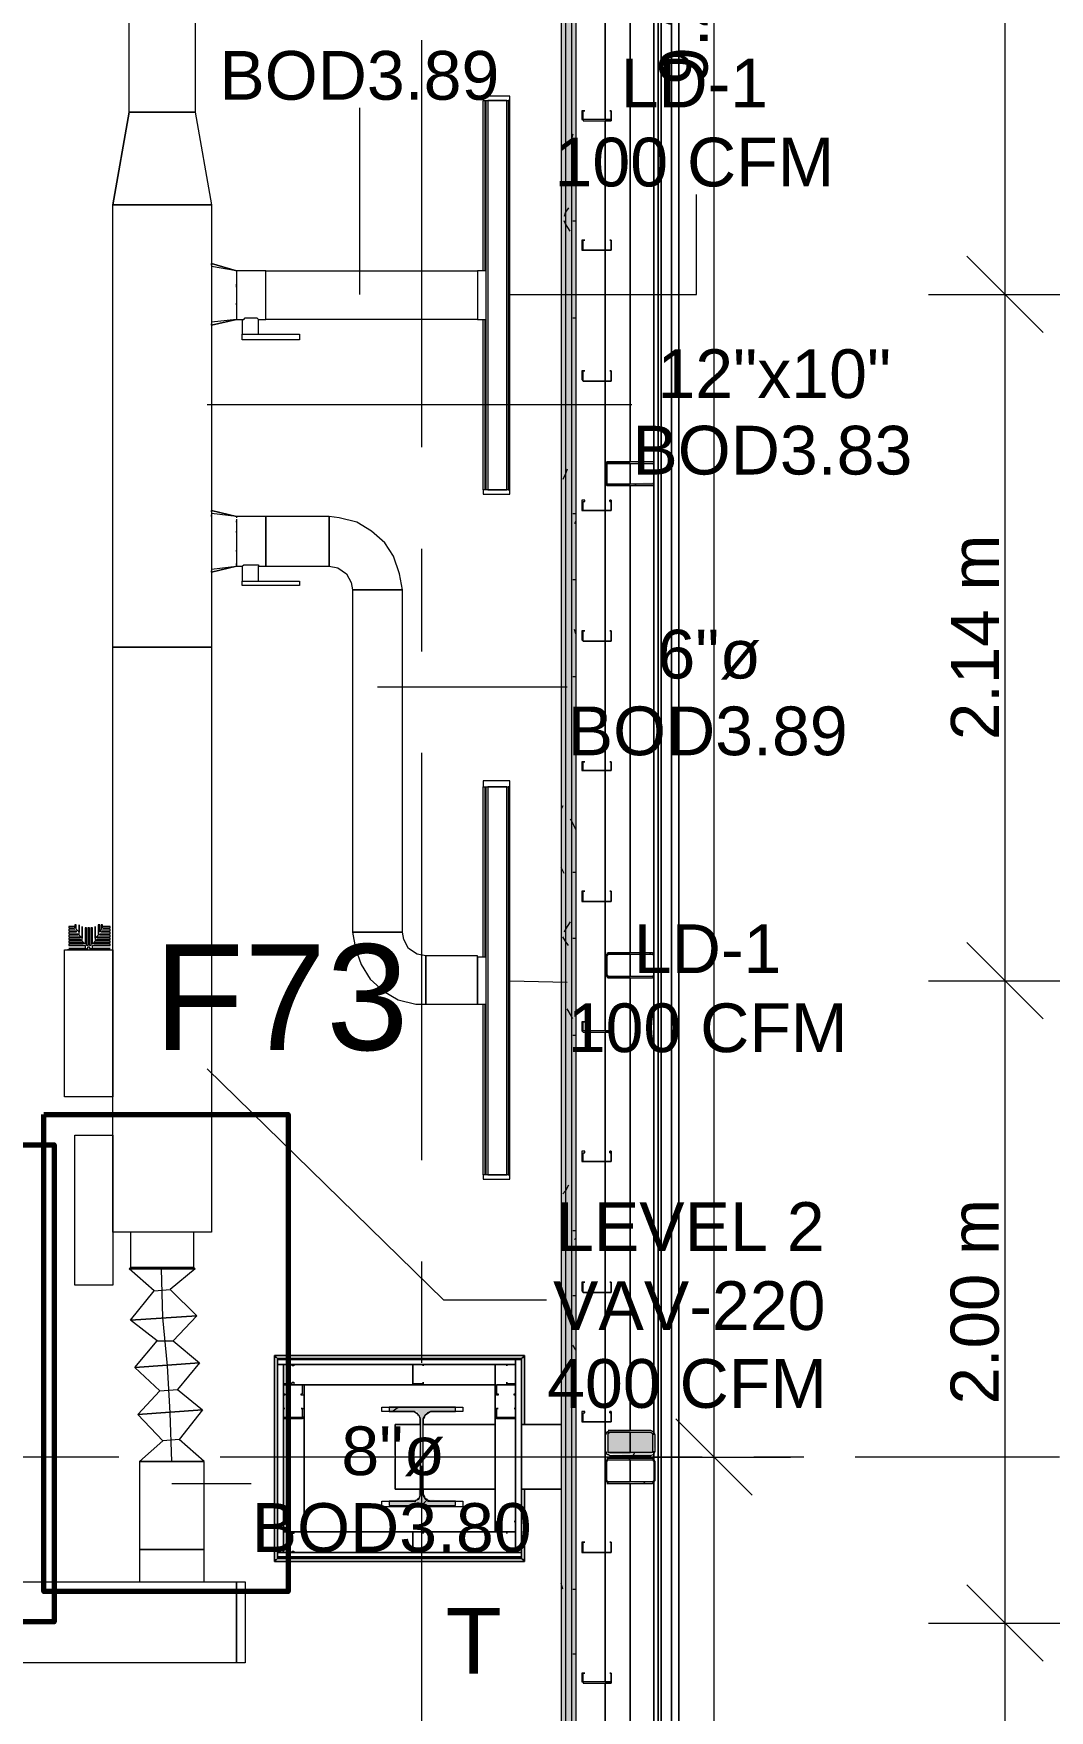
# Model space of a CAD drawing. Header units: metres. Extents: x -2 to 237, y -8 to 52.
# Drawn here: x 54.76 to 57.93, y 13.82 to 19.06 of the extents above; entities that cross this region are included whole.
import ezdxf

# ---------------------------------------------------------------- set-up
doc = ezdxf.new("R2010")
doc.units = ezdxf.units.M
doc.layers.add('HVAC - Ductos', color=5, linetype='Continuous', lineweight=0)
doc.layers.add('PDF2_Text', color=7, linetype='Continuous', lineweight=0)
doc.layers.add('PDF2_Geometry', color=7, linetype='Continuous', lineweight=0, true_color=0xaaaaaa)
doc.layers.add('PDF2_Solid Fills', color=7, linetype='Continuous', lineweight=0, true_color=0xffffff)
doc.styles.add('PDF ArialUnicodeMS-Bold-Identity-H', font='arial.ttf')
doc.styles.add('PDF Helvetica', font='')
doc.styles.get('PDF Helvetica').set_extended_font_data('Helvetica')

msp = doc.modelspace()

# ---------------------------------------------------------------- hatches: boundary and pattern name
at = {"layer": 'PDF2_Solid Fills', "lineweight": 0, "transparency": 33554559}
h = msp.add_hatch(color=256, dxfattribs=at)
h.paths.add_polyline_path([(56.4217, 35.0866), (56.4401, 35.0866), (56.4401, 47.309), (56.4217, 47.309)])
h.paths.add_polyline_path([(56.4217, 23.387), (56.4401, 23.387), (56.4401, 33.5547), (56.4217, 33.5547)])
h.paths.add_polyline_path([(56.4217, 21.8782), (56.4401, 21.8782), (56.4401, 23.3686), (56.4217, 23.3686)])
h.paths.add_polyline_path([(56.4401, 21.8644), (56.4217, 21.8644), (56.4217, 9.541), (56.4401, 9.541)])
h.paths.add_polyline_path([(56.4217, 33.5685), (56.4401, 33.5685), (56.4401, 35.0728), (56.4217, 35.0728)])
h = msp.add_hatch(color=256, dxfattribs=at)
h.paths.add_polyline_path([(56.4538, 9.5227), (56.4538, 21.8644), (56.4401, 21.8644), (56.4401, 9.5227)])
h.paths.add_polyline_path([(56.4538, 33.5547), (56.4401, 33.5547), (56.4401, 23.387), (56.4538, 23.387)])
h.paths.add_polyline_path([(56.4538, 23.3686), (56.4401, 23.3686), (56.4401, 21.8782), (56.4538, 21.8782)])
h.paths.add_polyline_path([(56.4538, 35.0866), (56.4538, 47.3273), (56.4401, 47.3273), (56.4401, 35.0866)])
h.paths.add_polyline_path([(56.4538, 35.0728), (56.4401, 35.0728), (56.4401, 33.5685), (56.4538, 33.5685)])
h = msp.add_hatch(color=256, dxfattribs=at)
h.paths.add_polyline_path([(56.4217, 35.0866), (56.4217, 47.2953), (56.408, 47.2953), (56.408, 35.0866)])
h.paths.add_polyline_path([(56.4217, 21.8644), (56.408, 21.8644), (56.408, 9.5549), (56.4217, 9.5549)])
h.paths.add_polyline_path([(56.4217, 23.3686), (56.408, 23.3686), (56.408, 21.8782), (56.4217, 21.8782)])
h.paths.add_polyline_path([(56.4217, 33.5547), (56.408, 33.5547), (56.408, 23.387), (56.4217, 23.387)])
h.paths.add_polyline_path([(56.4217, 35.0728), (56.408, 35.0728), (56.408, 33.5685), (56.4217, 33.5685)])
h = msp.add_hatch(color=256, dxfattribs=at)
h.paths.add_polyline_path([(56.5547, 17.7184), (56.6969, 17.7138), (56.6969, 17.7184)])
h.paths.add_polyline_path([(56.5501, 17.6496), (56.6963, 17.645), (56.6969, 17.645), (56.6969, 17.6542), (56.6923, 17.6542)])
h.paths.add_polyline_path([(56.5501, 17.7092), (56.5456, 17.7092), (56.5456, 17.6542)])
h = msp.add_hatch(color=256, dxfattribs=at)
h.paths.add_polyline_path([(56.5547, 16.1866), (56.6969, 16.182), (56.6969, 16.1866)])
h.paths.add_polyline_path([(56.5547, 16.1132), (56.6908, 16.1086), (56.6923, 16.1086), (56.6923, 16.1132)])
h.paths.add_polyline_path([(56.6969, 16.1178), (56.6923, 16.1178), (56.6969, 16.1132)])
h.paths.add_polyline_path([(56.5501, 16.1774), (56.5456, 16.1774), (56.5456, 16.1178)])
for points in [[(55.8714, 14.4621), (56.0777, 14.4621), (56.0777, 14.4759), (55.9998, 14.4805), (55.986, 14.4805), (55.986, 14.4897), (55.9814, 14.4942), (55.9768, 14.4942), (55.9768, 14.7373), (55.9814, 14.7419), (55.986, 14.7511), (55.9952, 14.7557), (56.0777, 14.7557), (56.0777, 14.7694), (55.8714, 14.7694), (55.8714, 14.7557), (55.9585, 14.7557), (55.9677, 14.7465), (55.9631, 14.4851), (55.9494, 14.4805), (55.8714, 14.4759)], [(56.5501, 14.696), (56.5456, 14.6869), (56.5501, 14.6823), (56.5501, 14.6226), (56.5593, 14.6226), (56.6871, 14.6181), (56.6877, 14.6181), (56.6877, 14.6226), (56.6969, 14.6272), (56.7015, 14.6914), (56.6969, 14.696)]]:
    msp.add_hatch(color=256, dxfattribs=at).paths.add_polyline_path(points)
h = msp.add_hatch(color=256, dxfattribs=at)
h.paths.add_polyline_path([(56.6969, 14.6043), (56.6969, 14.6089), (56.5501, 14.6089)])
h.paths.add_polyline_path([(56.7015, 14.5997), (56.6969, 14.5997), (56.6969, 14.5401)])
h.paths.add_polyline_path([(56.6969, 14.5401), (56.6923, 14.5401), (56.6969, 14.5355)])
h.paths.add_polyline_path([(56.5501, 14.5997), (56.5456, 14.5997), (56.5456, 14.5401)])
h.paths.add_polyline_path([(56.5547, 14.5355), (56.5547, 14.5401), (56.5501, 14.5401)])
h.paths.add_polyline_path([(56.5547, 14.5355), (56.6916, 14.531), (56.6923, 14.531), (56.6923, 14.5355)])

# ---------------------------------------------------------------- linework, layer by layer
at = {"layer": 'HVAC - Ductos', "lineweight": 0}
for points in [[(56.8849, 9.775), (56.8849, 14.6134), (56.8849, 23.8227), (56.8849, 33.0274), (56.8849, 42.232), (56.8849, 47.0751)], [(56.1649, 18.3146), (56.1649, 18.8466), (56.1695, 18.8466), (56.1878, 18.8466), (56.197, 18.8466)], [(56.1695, 18.8466), (56.1695, 18.3146)], [(56.1832, 18.8466), (56.1878, 18.8466), (56.1924, 18.8466)], [(56.2199, 18.8466), (56.2245, 18.8466), (56.2291, 18.8466), (56.2474, 18.8466), (56.2428, 18.8466), (56.2428, 17.6313), (56.2474, 17.6313), (56.2291, 17.6313), (56.2245, 17.6313), (56.2199, 17.6313)], [(56.2245, 18.8466), (56.2291, 18.8466), (56.2337, 18.8466)], [(56.2474, 17.6313), (56.2474, 18.8466)], [(55.0596, 18.8099), (55.0092, 18.5209), (55.0596, 18.8099)], [(55.0596, 18.8099), (55.266, 18.8099)], [(55.266, 18.8099), (55.3164, 18.5209)], [(55.266, 18.8099), (55.3164, 18.5209)], [(55.7797, 18.2412), (55.7797, 18.8237)], [(56.2474, 18.2412), (56.8299, 18.2412), (56.8299, 18.5531)], [(55.3164, 18.5209), (55.0092, 18.5209)], [(55.3164, 18.333), (55.3164, 18.3375), (55.3944, 18.3146), (55.3164, 18.3375), (55.3164, 18.333), (55.3164, 18.3284), (55.3164, 18.3238), (55.3164, 18.3146)], [(55.3944, 18.3146), (55.3164, 18.3284)], [(55.4173, 18.1174), (55.4219, 18.1174), (55.4265, 18.1174), (55.4311, 18.1174), (55.4403, 18.1174), (55.4449, 18.1174), (55.454, 18.1174), (55.4586, 18.1174), (55.4632, 18.1174), (55.4632, 18.1633), (55.4861, 18.1633), (55.4861, 18.1678), (55.4861, 18.1724), (55.4861, 18.1862), (55.4861, 18.1999), (55.4861, 18.2183), (55.4861, 18.2412), (55.4861, 18.2595), (55.4861, 18.2779), (55.4861, 18.2963), (55.4861, 18.3055), (55.4861, 18.3146), (55.3944, 18.3146), (55.3944, 18.31), (55.3944, 18.3055), (55.3944, 18.2963), (55.3944, 18.2779), (55.3944, 18.2595), (55.3944, 18.2412), (55.3944, 18.2183), (55.3944, 18.1999), (55.3944, 18.1862), (55.3944, 18.1724), (55.3944, 18.1678), (55.3944, 18.1633), (55.3164, 18.1541)], [(56.174, 18.177), (56.174, 18.1862), (56.174, 18.2045), (56.174, 18.2229), (56.174, 18.2412), (56.174, 18.2595), (56.174, 18.2779), (56.174, 18.2917), (56.174, 18.3055), (56.174, 18.31), (56.174, 18.3146), (56.1465, 18.3146), (56.1465, 18.3055), (56.1465, 18.2963), (56.1465, 18.2779), (56.1465, 18.2595), (56.1465, 18.2412), (56.1465, 18.2183), (56.1465, 18.1999), (56.1465, 18.1862), (56.1465, 18.1724), (56.1465, 18.1678), (56.1465, 18.1633), (55.4861, 18.1633), (55.4861, 18.1678), (55.4861, 18.1724), (55.4861, 18.1862), (55.4861, 18.1999), (55.4861, 18.2183), (55.4861, 18.2412), (55.4861, 18.2595), (55.4861, 18.2779), (55.4861, 18.2963), (55.4861, 18.3055), (55.4861, 18.3146), (56.1465, 18.3146), (56.1465, 18.31), (56.1465, 18.3055), (56.1465, 18.2917), (56.1465, 18.2779), (56.1465, 18.2595), (56.1465, 18.2412), (56.1465, 18.2229), (56.1465, 18.2045), (56.1465, 18.1862), (56.1465, 18.177)], [(55.3164, 18.31), (55.3164, 18.2963), (55.3164, 18.2871), (55.3164, 18.2825), (55.3164, 18.2733), (55.3164, 18.2595), (55.3164, 18.255), (55.3164, 18.2504), (55.3164, 18.2275)], [(55.3164, 18.2229), (55.3164, 18.2183), (55.3164, 18.2045), (55.3164, 18.1953), (55.3164, 18.1907), (55.3164, 18.1862), (55.3164, 18.1678)], [(55.3164, 18.1633), (55.3164, 18.1541), (55.3164, 18.1495), (55.3164, 18.1449), (55.3164, 18.1495)], [(55.3164, 18.1449), (55.3944, 18.1633), (55.3164, 18.1449)], [(55.3944, 18.1633), (55.4128, 18.1633), (55.4128, 18.1174), (55.5916, 18.1174), (55.5916, 18.099), (55.4128, 18.099), (55.4128, 18.1174)], [(55.4128, 18.1633), (55.4173, 18.1633), (55.4219, 18.1678), (55.4265, 18.1678), (55.4357, 18.1678), (55.4449, 18.1678), (55.454, 18.1678), (55.4586, 18.1678), (55.4632, 18.1633)], [(56.1465, 18.1724), (56.1465, 18.1678), (56.1465, 18.1633), (56.174, 18.1633), (56.174, 18.1678), (56.174, 18.1724)], [(56.197, 17.6313), (56.1878, 17.6313), (56.1695, 17.6313), (56.1649, 17.6313), (56.1649, 18.1633)], [(56.1695, 18.1633), (56.1695, 17.6313)], [(55.3027, 17.8973), (56.6281, 17.8973)], [(56.1924, 17.6313), (56.1878, 17.6313), (56.1832, 17.6313)], [(56.2337, 17.6313), (56.2291, 17.6313), (56.2245, 17.6313)], [(55.3944, 17.5487), (55.3164, 17.5579), (55.3164, 17.5533), (55.3164, 17.5441), (55.3164, 17.5257), (55.3164, 17.5166), (55.3164, 17.5028), (55.3164, 17.4936), (55.3164, 17.4891)], [(55.3164, 17.5487), (55.3164, 17.5533)], [(55.4173, 17.3469), (55.4219, 17.3469), (55.4265, 17.3469), (55.4311, 17.3469), (55.4403, 17.3469), (55.4449, 17.3469), (55.454, 17.3469), (55.4586, 17.3469), (55.4632, 17.3469), (55.4632, 17.3928), (55.4861, 17.3928), (55.4861, 17.3974), (55.4861, 17.4065), (55.4861, 17.4157), (55.4861, 17.434), (55.4861, 17.4524), (55.4861, 17.4708), (55.4861, 17.4891), (55.4861, 17.5074), (55.4861, 17.5257), (55.4861, 17.5349), (55.4861, 17.5441), (55.4861, 17.5487), (55.3944, 17.5487), (55.3944, 17.5441)], [(55.3944, 17.5395), (55.3944, 17.5349), (55.3944, 17.5257), (55.3944, 17.5074), (55.3944, 17.4891), (55.3944, 17.4708), (55.3944, 17.4524), (55.3944, 17.434), (55.3944, 17.4157), (55.3944, 17.4065), (55.3944, 17.4019), (55.3944, 17.3974), (55.3944, 17.3928), (55.4128, 17.3928), (55.4128, 17.3469), (55.5916, 17.3469), (55.5916, 17.3331), (55.4128, 17.3331), (55.4128, 17.3469)], [(55.3164, 17.4845), (55.3164, 17.4616), (55.3164, 17.457)], [(55.3164, 17.4524), (55.3164, 17.4386), (55.3164, 17.4294), (55.3164, 17.4248)], [(55.3164, 17.4202), (55.3164, 17.4157), (55.3164, 17.4019)], [(55.3164, 17.3974), (55.3164, 17.3882), (55.3164, 17.3836), (55.3944, 17.3928)], [(55.3164, 17.3744), (55.3944, 17.3928), (55.3164, 17.3744)], [(55.4128, 17.3928), (55.4173, 17.3974), (55.4219, 17.3974), (55.4265, 17.3974), (55.4357, 17.3974), (55.4449, 17.3974), (55.454, 17.3974), (55.4586, 17.3974), (55.4632, 17.3974), (55.4632, 17.3928)], [(55.8347, 17.0167), (56.4263, 17.0167)], [(56.1649, 16.1728), (56.1649, 16.7048), (56.1695, 16.7048), (56.1878, 16.7048), (56.197, 16.7048)], [(56.1695, 16.7048), (56.1695, 16.1728)], [(56.1832, 16.7048), (56.1878, 16.7048), (56.1924, 16.7048)], [(56.2199, 16.7048), (56.2245, 16.7048), (56.2291, 16.7048), (56.2474, 16.7048), (56.2428, 16.7048), (56.2428, 15.494), (56.2474, 15.494), (56.2291, 15.494), (56.2245, 15.494), (56.2199, 15.494)], [(56.2245, 16.7048), (56.2291, 16.7048), (56.2337, 16.7048)], [(56.2474, 15.494), (56.2474, 16.7048)], [(55, 16.1958), (54.9404, 16.1958), (54.9404, 16.2004), (55, 16.2004), (54.9449, 16.2004), (54.9449, 16.2095), (55, 16.2095), (55, 16.2141), (54.9495, 16.2141), (54.9541, 16.2187), (55, 16.2187), (55, 16.2232), (54.9541, 16.2232), (54.9587, 16.2278), (55, 16.2278), (55, 16.2324), (54.9587, 16.2324), (54.9633, 16.237), (55, 16.237), (55, 16.2416), (54.9679, 16.2416), (54.9679, 16.2462), (55, 16.2462), (55, 16.2508), (54.9724, 16.2508), (54.977, 16.2554), (55, 16.2554), (55, 16.26), (54.977, 16.26), (54.9816, 16.2645), (55, 16.2645), (55, 16.2691), (54.977, 16.2691), (54.977, 16.2645), (54.977, 16.2737), (54.9724, 16.2737), (54.9724, 16.26), (54.9679, 16.2508), (54.9679, 16.2737), (54.9633, 16.2737), (54.9633, 16.2416), (54.9541, 16.2324), (54.9541, 16.2691), (54.9541, 16.2232), (54.9449, 16.2141), (54.9449, 16.2645), (54.9404, 16.2645), (54.9404, 16.2095), (54.9358, 16.2095), (54.9358, 16.2645), (54.9312, 16.2645), (54.9312, 16.2095), (54.9266, 16.2095), (54.9266, 16.2645), (54.922, 16.2645), (54.922, 16.2141), (54.9129, 16.2232), (54.9129, 16.2691), (54.9129, 16.2324), (54.9037, 16.2416), (54.9037, 16.2737), (54.9037, 16.2508), (54.8945, 16.26), (54.8945, 16.2737), (54.8899, 16.2737), (54.8899, 16.2645), (54.8899, 16.2691), (54.8715, 16.2691), (54.8715, 16.2645), (54.8853, 16.2645), (54.8899, 16.26), (54.8715, 16.26), (54.8715, 16.2554), (54.8945, 16.2554), (54.8945, 16.2508), (54.8715, 16.2508), (54.8715, 16.2462), (54.8991, 16.2462), (54.8991, 16.2416), (54.8715, 16.2416), (54.8715, 16.237), (54.9037, 16.237), (54.9083, 16.2324), (54.8715, 16.2324), (54.8715, 16.2278), (54.9083, 16.2278), (54.9129, 16.2232), (54.8715, 16.2232), (54.8715, 16.2187), (54.9129, 16.2187), (54.9174, 16.2141), (54.8715, 16.2141), (54.8715, 16.2095), (54.922, 16.2095), (54.922, 16.2004), (54.8715, 16.2004), (54.9266, 16.2004), (54.9266, 16.1958), (54.8669, 16.1958)], [(54.9312, 16.1958), (54.9312, 16.2004), (54.9312, 16.2049), (54.9358, 16.2049), (54.9358, 16.2004), (54.9404, 16.2004), (54.9358, 16.1958)], [(56.1465, 16.1728), (56.1465, 16.1774)], [(56.2474, 16.0995), (56.4263, 16.0949)], [(56.197, 15.494), (56.1878, 15.494), (56.1695, 15.494), (56.1649, 15.494), (56.1649, 16.0261)], [(56.1695, 16.0261), (56.1695, 15.494)], [(55.3027, 15.8243), (56.0411, 15.1042), (56.3621, 15.1042)], [(56.1924, 15.494), (56.1878, 15.494), (56.1832, 15.494)], [(56.2337, 15.494), (56.2291, 15.494), (56.2245, 15.494)], [(55.1376, 15.1317), (55.0596, 15.2005), (55.266, 15.2005), (55.188, 15.1363), (55.2706, 15.0537), (55.0642, 15.04), (55.1376, 15.1317), (55.188, 15.1363)], [(55.0596, 15.2005), (55.0688, 15.2005), (55.0825, 15.2005), (55.11, 15.2005), (55.1467, 15.2005), (55.1789, 15.2005), (55.2155, 15.2005), (55.2385, 15.2005), (55.2568, 15.2005), (55.266, 15.2005)], [(55.1926, 14.5997), (55.188, 14.7511), (55.1789, 14.8978), (55.1651, 15.0491), (55.1605, 15.2005)], [(55.1467, 14.9758), (55.0642, 15.04), (55.2706, 15.0537), (55.1972, 14.9758), (55.2797, 14.907), (55.0779, 14.8932), (55.1467, 14.9758), (55.1972, 14.9758)], [(55.1559, 14.8199), (55.0779, 14.8932), (55.2797, 14.907), (55.2109, 14.8245), (55.2889, 14.7603), (55.0871, 14.7465), (55.1559, 14.8199), (55.2109, 14.8245)], [(55.1651, 14.6639), (55.0871, 14.7465), (55.2889, 14.7603), (55.2155, 14.6685), (55.1651, 14.6639), (55.0917, 14.5997), (55.0917, 14.3246), (55.0963, 14.3246), (55.1055, 14.3246), (55.1192, 14.3246), (55.1421, 14.3246), (55.1651, 14.3246), (55.1926, 14.3246), (55.2201, 14.3246), (55.2431, 14.3246), (55.266, 14.3246), (55.2797, 14.3246), (55.2889, 14.3246), (55.2935, 14.3246), (55.2935, 14.5997), (55.0917, 14.5997), (55.2935, 14.5997), (55.2155, 14.6685)], [(56.7657, 14.7327), (56.8849, 14.6134), (57.0041, 14.4942)], [(56.6464, 14.6134), (56.8849, 14.6134), (57.1234, 14.6134)], [(55.1926, 14.5309), (55.4403, 14.5309)], [(54.5321, 14.2236), (54.6193, 14.2236), (55.3944, 14.2236), (55.3944, 13.9714), (51.4273, 13.9714), (51.4273, 14.2236), (54.5367, 14.2236), (54.5505, 14.2236), (54.5781, 14.2236), (54.6055, 14.2236), (54.6193, 14.2236), (54.6239, 14.2236)]]:
    msp.add_lwpolyline(points, dxfattribs=at)
at = {"layer": 'HVAC - Ductos', "color": 252, "lineweight": 0, "true_color": 0x939598}
for points in [[(57.793, 9.775), (57.793, 10.6326), (57.793, 12.4304), (57.793, 14.0952), (57.793, 16.0995), (57.793, 18.2412), (57.793, 20.6169), (57.793, 22.5981), (57.793, 25.1986), (57.793, 27.3954), (57.793, 29.5922), (57.793, 31.5964), (57.793, 33.0274), (57.793, 34.3482), (57.793, 38.5447), (57.793, 39.4848), (57.793, 40.7461), (57.793, 42.232), (57.793, 44.4334), (57.793, 47.0751)], [(57.6737, 18.3604), (57.793, 18.2412), (57.9122, 18.122)], [(57.5545, 18.2412), (57.793, 18.2412), (58.0315, 18.2412)], [(57.6737, 16.2187), (57.793, 16.0995), (57.9122, 15.9802)], [(57.5545, 16.0995), (57.793, 16.0995), (58.0315, 16.0995)], [(57.6737, 14.2145), (57.793, 14.0952), (57.9122, 13.976)], [(57.5545, 14.0952), (57.793, 14.0952), (58.0315, 14.0952)]]:
    msp.add_lwpolyline(points, dxfattribs=at)
at = {"layer": 'HVAC - Ductos', "lineweight": 0}
for points in [[(55.0596, 18.8099), (55.0596, 22.8412), (55.266, 22.8412), (55.266, 18.8099)], [(56.2474, 18.8603), (56.1649, 18.8603), (56.1649, 18.8466), (56.2474, 18.8466)], [(56.2383, 18.8466), (56.1786, 18.8466), (56.1786, 17.6313), (56.174, 17.6313), (56.174, 18.8466), (56.1786, 18.8466), (56.1786, 17.6313), (56.2383, 17.6313)], [(55.3164, 18.5209), (55.3164, 17.1405), (55.0092, 17.1405), (55.0092, 18.5209)], [(55.3944, 18.2641), (55.3944, 18.2687), (55.3944, 18.2733), (55.3944, 18.2687)], [(55.3944, 18.2091), (55.3944, 18.2137)], [(56.2474, 17.6175), (56.2474, 17.6313), (56.1649, 17.6313), (56.1649, 17.6175)], [(55.3164, 17.567), (55.3944, 17.5487), (55.3164, 17.567), (55.3164, 17.5625)], [(55.3944, 17.5303), (55.3944, 17.5349)], [(55.4861, 17.5487), (55.4861, 17.5441), (55.4861, 17.5349), (55.4861, 17.5257), (55.4861, 17.5074), (55.4861, 17.4891), (55.4861, 17.4708), (55.4861, 17.4524), (55.4861, 17.434), (55.4861, 17.4157), (55.4861, 17.4065), (55.4861, 17.3974), (55.4861, 17.3928), (55.6834, 17.3928), (55.6834, 17.3974), (55.6834, 17.4065), (55.6834, 17.4157), (55.6834, 17.434), (55.6834, 17.4524), (55.6834, 17.4708), (55.6834, 17.4891), (55.6834, 17.5074), (55.6834, 17.5257), (55.6834, 17.5349), (55.6834, 17.5441), (55.6834, 17.5487)], [(55.6834, 17.5487), (55.6834, 17.5441), (55.6834, 17.5349), (55.6834, 17.5257), (55.6834, 17.5074), (55.6834, 17.4891), (55.6834, 17.4708), (55.6834, 17.4524), (55.6834, 17.434), (55.6834, 17.4157), (55.6834, 17.4065), (55.6834, 17.3974), (55.6834, 17.3928), (55.7108, 17.3882), (55.7384, 17.3698), (55.7521, 17.3423), (55.7567, 17.3194), (55.7613, 17.3194), (55.7705, 17.3194), (55.7797, 17.3194), (55.798, 17.3194), (55.8163, 17.3194), (55.8347, 17.3194), (55.8531, 17.3194), (55.8714, 17.3194), (55.8897, 17.3194), (55.8988, 17.3194), (55.908, 17.3194), (55.9126, 17.3194), (55.9034, 17.3698), (55.8851, 17.4248), (55.8576, 17.4662), (55.8163, 17.5028), (55.7705, 17.5303), (55.7154, 17.5441)], [(55.3944, 17.4982), (55.3944, 17.5028)], [(55.3944, 17.4386), (55.3944, 17.4432)], [(55.3164, 17.379), (55.3164, 17.3744)], [(55.3944, 17.3974), (55.3944, 17.4019)], [(55.9126, 17.3194), (55.908, 17.3194), (55.8988, 17.3194), (55.8897, 17.3194), (55.8714, 17.3194), (55.8531, 17.3194), (55.8347, 17.3194), (55.8163, 17.3194), (55.798, 17.3194), (55.7797, 17.3194), (55.7705, 17.3194), (55.7613, 17.3194), (55.7567, 17.3194), (55.7567, 16.2508), (55.7613, 16.2508), (55.7705, 16.2508), (55.7797, 16.2508), (55.798, 16.2508), (55.8163, 16.2508), (55.8347, 16.2508), (55.8531, 16.2508), (55.8714, 16.2508), (55.8897, 16.2508), (55.8988, 16.2508), (55.908, 16.2508), (55.9126, 16.2508)], [(55.3164, 17.1405), (55.3164, 15.3152), (55.0092, 15.3152), (55.0092, 17.1405)], [(56.2474, 16.7232), (56.1649, 16.7232), (56.1649, 16.7048), (56.2474, 16.7048)], [(56.2383, 16.7048), (56.1786, 16.7048), (56.1786, 15.494), (56.174, 15.494), (56.174, 16.7048), (56.1786, 16.7048), (56.1786, 15.494), (56.2383, 15.494)], [(56.1465, 16.1728), (56.1465, 16.1636), (56.1465, 16.1544), (56.1465, 16.1361), (56.1465, 16.1178), (56.1465, 16.0995), (56.1465, 16.0811), (56.1465, 16.0627), (56.1465, 16.049), (56.1465, 16.0352), (56.1465, 16.0261), (56.1465, 16.0352), (56.1465, 16.0444), (56.1465, 16.0627), (56.1465, 16.0811), (56.1465, 16.0995), (56.1465, 16.1178), (56.1465, 16.1361), (56.1465, 16.1544), (56.1465, 16.1682), (56.1465, 16.1728), (56.1465, 16.1774), (55.986, 16.1774), (55.9585, 16.182), (55.931, 16.2004), (55.9172, 16.2278), (55.9126, 16.2508), (55.908, 16.2508), (55.8988, 16.2508), (55.8897, 16.2508), (55.8714, 16.2508), (55.8531, 16.2508), (55.8347, 16.2508), (55.8163, 16.2508), (55.798, 16.2508), (55.7797, 16.2508), (55.7705, 16.2508), (55.7613, 16.2508), (55.7567, 16.2508), (55.7659, 16.2004), (55.7842, 16.1498), (55.8117, 16.1041), (55.8531, 16.0673), (55.8988, 16.0398), (55.9539, 16.0261), (55.986, 16.0261), (55.986, 16.0352), (55.986, 16.0444), (55.986, 16.0627), (55.986, 16.0811), (55.986, 16.0995), (55.986, 16.1178), (55.986, 16.1361), (55.986, 16.1544), (55.986, 16.1682), (55.986, 16.1728), (55.986, 16.1774), (55.986, 16.1728), (55.986, 16.1682), (55.986, 16.1544), (55.986, 16.1361), (55.986, 16.1178), (55.986, 16.0995), (55.986, 16.0811), (55.986, 16.0627), (55.986, 16.0444), (55.986, 16.0352), (55.986, 16.0261), (56.1465, 16.0261), (56.174, 16.0261), (56.174, 16.0352), (56.174, 16.049), (56.174, 16.0627), (56.174, 16.0811), (56.174, 16.0995), (56.174, 16.1178), (56.174, 16.1361), (56.174, 16.1544), (56.174, 16.1636), (56.174, 16.1728)], [(55.0092, 15.7371), (54.8578, 15.7371), (54.8578, 16.1958), (55.0092, 16.1958)], [(55.0092, 15.1501), (54.8899, 15.1501), (54.8899, 15.6179), (55.0092, 15.6179)], [(56.2474, 15.4803), (56.2474, 15.494), (56.1649, 15.494), (56.1649, 15.4803)], [(55.0642, 15.2051), (55.0688, 15.2051), (55.0871, 15.2051), (55.1146, 15.2051), (55.1467, 15.2051), (55.1789, 15.2051), (55.2109, 15.2051), (55.2385, 15.2051), (55.2568, 15.2051), (55.2614, 15.2051), (55.2614, 15.3152), (55.2568, 15.3152), (55.2476, 15.3152), (55.2339, 15.3152), (55.2109, 15.3152), (55.188, 15.3152), (55.1605, 15.3152), (55.1376, 15.3152), (55.1146, 15.3152), (55.0917, 15.3152), (55.0779, 15.3152), (55.0642, 15.3152), (55.0642, 15.2051), (55.0596, 15.2005), (55.0688, 15.2005), (55.0825, 15.2005), (55.11, 15.2005), (55.1467, 15.2005), (55.1789, 15.2005), (55.2155, 15.2005), (55.2385, 15.2005), (55.2568, 15.2005), (55.266, 15.2005), (55.2614, 15.2051), (55.2568, 15.2051), (55.2385, 15.2051), (55.2109, 15.2051), (55.1789, 15.2051), (55.1467, 15.2051), (55.1146, 15.2051), (55.0871, 15.2051), (55.0688, 15.2051)], [(55.2614, 15.2051), (55.2568, 15.2051), (55.2476, 15.2051), (55.2339, 15.2051), (55.2109, 15.2051), (55.188, 15.2051), (55.1605, 15.2051), (55.1376, 15.2051), (55.1146, 15.2051), (55.0917, 15.2051), (55.0779, 15.2051), (55.0642, 15.2051), (55.0779, 15.2051), (55.0917, 15.2051), (55.1146, 15.2051), (55.1376, 15.2051), (55.1605, 15.2051), (55.188, 15.2051), (55.2109, 15.2051), (55.2339, 15.2051), (55.2476, 15.2051), (55.2568, 15.2051)], [(55.0917, 14.5997), (55.0963, 14.5997), (55.1055, 14.5997), (55.1192, 14.5997), (55.1421, 14.5997), (55.1651, 14.5997), (55.1926, 14.5997), (55.2201, 14.5997), (55.2431, 14.5997), (55.266, 14.5997), (55.2797, 14.5997), (55.2889, 14.5997), (55.2935, 14.5997), (55.2889, 14.5997), (55.2797, 14.5997), (55.266, 14.5997), (55.2431, 14.5997), (55.2201, 14.5997), (55.1926, 14.5997), (55.1651, 14.5997), (55.1421, 14.5997), (55.1192, 14.5997), (55.1055, 14.5997), (55.0963, 14.5997)], [(55.1926, 14.3246), (55.1651, 14.3246), (55.1421, 14.3246), (55.1192, 14.3246), (55.1055, 14.3246), (55.0963, 14.3246), (55.0917, 14.3246), (55.0917, 14.2236), (55.0963, 14.2236), (55.1055, 14.2236), (55.1192, 14.2236), (55.1421, 14.2236), (55.1651, 14.2236), (55.1926, 14.2236), (55.2201, 14.2236), (55.2431, 14.2236), (55.266, 14.2236), (55.2797, 14.2236), (55.2889, 14.2236), (55.2935, 14.2236), (55.2935, 14.3246), (55.2889, 14.3246), (55.2797, 14.3246), (55.266, 14.3246), (55.2431, 14.3246), (55.2201, 14.3246)], [(55.3944, 13.9714), (55.3944, 14.2236), (55.4219, 14.2236), (55.4219, 13.9714)]]:
    msp.add_lwpolyline(points, close=True, dxfattribs=at)
at = {"layer": 'PDF2_Geometry', "lineweight": 0}
for points in [[(56.408, 23.3686), (56.408, 21.8782), (55.3485, 21.8782), (55.3485, 21.8644), (56.408, 21.8644), (56.408, 9.5548), (4.4593, 9.5548)], [(56.408, 21.8782), (56.4217, 21.8782), (56.4401, 21.8782), (56.4538, 21.8782), (56.4538, 21.8644), (56.4538, 9.5548), (56.4538, 9.5227), (56.4538, 9.5089), (56.1282, 9.5089), (55.7246, 9.5089)], [(56.408, 21.8644), (56.4538, 21.8644), (56.4401, 21.8644), (56.4217, 21.8644), (56.4217, 9.5548), (56.4217, 9.541), (4.4593, 9.541)], [(56.4401, 21.8644), (56.4401, 9.5548), (56.4401, 9.541), (56.4401, 9.5319)], [(56.5456, 18.787), (56.5456, 19.1906), (56.5456, 19.5988), (56.5456, 20.0023), (56.5456, 20.4105), (56.5456, 20.8141), (56.5456, 21.2223), (56.5456, 21.6259)], [(56.6969, 19.2823), (56.6969, 20.7499), (56.6969, 19.2181), (56.6969, 17.6817), (56.6969, 19.1493)], [(56.5456, 19.1906), (56.5456, 18.787), (56.5639, 18.787), (56.5639, 18.7824), (56.5456, 18.7824), (56.5456, 18.3788), (56.5456, 17.9706), (56.5456, 17.567), (56.5456, 17.1588), (56.5456, 16.7553), (56.5456, 16.3471), (56.5456, 15.9435), (56.5639, 15.9435), (56.5639, 15.9389), (56.5456, 15.9389), (56.5456, 15.5353), (56.5456, 15.1271), (56.5456, 14.7236), (56.5456, 14.3154), (56.5456, 13.9118), (56.5639, 13.9118), (56.5639, 13.9072), (56.5456, 13.9072), (56.5456, 13.5036)], [(55.9722, 19.0346), (55.9722, 17.7642)], [(56.5593, 18.8145), (56.5639, 18.8145)], [(56.5639, 18.8145), (56.5593, 18.8145)], [(56.5639, 18.8145), (56.5639, 18.787)], [(56.5639, 18.787), (56.5639, 18.8145)], [(56.5456, 15.9435), (56.5456, 16.3471), (56.5456, 16.7553), (56.5456, 17.1588), (56.5456, 17.567), (56.5456, 17.9706), (56.5456, 18.3788), (56.5456, 18.7824)], [(56.5456, 17.6496), (56.5456, 17.6542), (56.5456, 17.7092), (56.5456, 17.7138)], [(56.5501, 17.7184), (56.5547, 17.7184), (56.6235, 17.7184)], [(56.6235, 17.7138), (56.5547, 17.7138), (56.5501, 17.7138), (56.5501, 17.7092), (56.5501, 17.6542), (56.5501, 17.6496), (56.5547, 17.6496), (56.6235, 17.6496)], [(56.6969, 17.7), (56.6969, 17.7046)], [(56.7749, 17.645), (56.7749, 17.723)], [(56.6235, 17.645), (56.5547, 17.645), (56.5501, 17.645)], [(56.6373, 17.645), (56.6418, 17.6496)], [(56.6969, 16.1774), (56.6969, 17.6817), (56.6969, 16.1498), (56.6969, 14.6823), (56.6969, 16.1178)], [(55.9722, 17.4478), (55.9722, 17.1268)], [(55.9722, 16.8103), (55.9722, 15.5399)], [(56.5456, 16.1132), (56.5456, 16.1178), (56.5456, 16.1774), (56.5456, 16.182)], [(56.5501, 16.1866), (56.5547, 16.1866), (56.6235, 16.1866)], [(56.6235, 16.182), (56.5547, 16.182), (56.5501, 16.1774), (56.5501, 16.1178), (56.5547, 16.1132), (56.6235, 16.1132)], [(56.6832, 16.182), (56.6877, 16.1866)], [(56.7749, 16.1086), (56.7749, 16.1866)], [(56.6235, 16.1086), (56.5547, 16.1086), (56.5501, 16.1086)], [(56.6144, 16.1086), (56.619, 16.1132)], [(56.5593, 15.971), (56.5639, 15.971)], [(56.5639, 15.971), (56.5593, 15.971)], [(56.5639, 15.971), (56.5639, 15.9435)], [(56.5639, 15.9435), (56.5639, 15.971)], [(56.5456, 13.9118), (56.5456, 14.3154), (56.5456, 14.7236), (56.5456, 15.1271), (56.5456, 15.5353), (56.5456, 15.9389)], [(55.9722, 15.2234), (55.9722, 14.907)], [(56.2842, 14.9208), (55.5228, 14.9208), (56.2842, 14.9208)], [(55.5228, 14.9208), (55.5228, 14.297), (55.5228, 14.9208)], [(55.5228, 14.9208), (55.5228, 14.297), (55.5228, 14.9208)], [(56.2842, 14.9208), (55.5228, 14.9208), (56.2842, 14.9208)], [(55.5228, 14.9162), (55.5228, 14.3016), (55.5228, 14.9162)], [(56.2842, 14.7144), (56.2842, 14.9208), (56.2842, 14.7144)], [(56.2842, 14.7144), (56.2842, 14.9208), (56.2842, 14.7144)], [(56.2842, 14.3016), (56.2842, 14.9208), (56.2842, 14.3016)], [(56.2933, 14.93), (56.2933, 14.7144)], [(56.2933, 14.93), (56.2933, 14.7144)], [(55.9539, 14.7511), (55.9494, 14.7557), (55.8485, 14.7557), (55.8485, 14.7694), (56.1007, 14.7694), (56.1007, 14.7557), (55.9998, 14.7557), (55.9906, 14.7511), (55.9814, 14.7419)], [(55.8805, 14.7557), (55.8988, 14.7694)], [(55.8897, 14.6364), (55.8897, 14.6318), (55.8897, 14.6272), (55.8897, 14.6226), (55.8897, 14.618), (55.8897, 14.6226), (55.8897, 14.6272), (55.8897, 14.6318), (55.8897, 14.6364), (55.8897, 14.7144), (55.8897, 14.5126), (55.8897, 14.5906), (55.8897, 14.5951), (55.8897, 14.5997), (55.8897, 14.6043), (55.8897, 14.6089), (55.8897, 14.6043), (55.8897, 14.5997), (55.8897, 14.5951), (55.8897, 14.5906)], [(55.9677, 14.7144), (55.8897, 14.7144), (55.9677, 14.7144)], [(55.9631, 14.7419), (55.9585, 14.7511)], [(55.9677, 14.7144), (55.9677, 14.7327), (55.9677, 14.7373)], [(55.9814, 14.7373), (55.9768, 14.7327), (55.9768, 14.7144), (56.2016, 14.7144), (55.9768, 14.7144)], [(56.5501, 14.6914), (56.5456, 14.6823), (56.5456, 14.6318), (56.5501, 14.6272)], [(56.6235, 14.696), (56.5593, 14.696), (56.5547, 14.696)], [(56.5547, 14.6914), (56.5547, 14.6869)], [(56.5547, 14.6318), (56.5547, 14.6823)], [(56.6235, 14.6914), (56.5593, 14.6914)], [(56.6923, 14.6823), (56.6969, 14.6869)], [(55.0275, 14.6134), (54.711, 14.6134)], [(56.3713, 14.6134), (55.344, 14.6134)], [(56.8482, 14.6134), (56.3713, 14.6134)], [(56.5501, 14.6043), (56.5456, 14.5997), (56.5456, 14.5401), (56.5501, 14.5355), (56.5501, 14.5401), (56.5501, 14.5997), (56.5547, 14.6043), (56.6235, 14.6043)], [(56.619, 14.6043), (56.6235, 14.6089), (56.5547, 14.6089), (56.5501, 14.6089)], [(56.5547, 14.6226), (56.5593, 14.618), (56.6235, 14.618)], [(56.5593, 14.6272), (56.6235, 14.6272)], [(56.6327, 14.618), (56.6373, 14.6272)], [(56.7749, 14.5768), (56.7749, 14.6502)], [(57.1647, 14.6134), (57.0087, 14.6134)], [(57.9627, 14.6134), (57.3252, 14.6134)], [(55.9722, 14.586), (55.9722, 13.3156)], [(56.6969, 14.5585), (56.7015, 14.563)], [(55.9677, 14.4897), (55.9677, 14.4988), (55.9677, 14.5126), (55.8897, 14.5126), (55.9677, 14.5126)], [(55.9768, 14.5126), (56.2016, 14.5126), (55.9768, 14.5126), (55.9768, 14.4988), (55.9814, 14.4897)], [(56.2842, 14.297), (56.2842, 14.5126)], [(56.2842, 14.5126), (56.2842, 14.297)], [(56.2842, 14.297), (56.2842, 14.5126)], [(56.2842, 14.5126), (56.2842, 14.297)], [(56.5501, 14.5401), (56.5547, 14.5355), (56.6235, 14.5355)], [(56.5501, 14.5309), (56.5547, 14.5309), (56.6235, 14.5309)], [(56.6648, 14.5309), (56.6694, 14.5355)], [(55.9906, 14.4759), (55.9998, 14.4759), (56.1007, 14.4759), (56.1007, 14.4575), (55.8485, 14.4575), (55.8485, 14.4759), (55.9494, 14.4759), (55.9539, 14.4759)], [(55.9585, 14.4805), (55.9631, 14.4851)], [(55.9722, 14.4621), (55.9906, 14.4805), (55.9814, 14.4851)], [(55.5228, 14.3016), (55.5228, 14.297), (56.2842, 14.297)], [(56.2842, 14.3016), (55.5228, 14.3016)], [(55.5228, 14.297), (56.2842, 14.297), (55.5228, 14.297)], [(55.5228, 14.297), (56.2842, 14.297), (55.5228, 14.297)], [(56.2842, 14.297), (56.2842, 14.3016)], [(56.5593, 13.9393), (56.5639, 13.9393)], [(56.5639, 13.9393), (56.5593, 13.9393)], [(56.5639, 13.9393), (56.5639, 13.9118)], [(56.5639, 13.9118), (56.5639, 13.9393)], [(56.5456, 11.0683), (56.5456, 11.4718), (56.5456, 11.8801), (56.5456, 12.2837), (56.5456, 12.6918), (56.5456, 13.0954), (56.5456, 13.5036), (56.5456, 13.9072)]]:
    msp.add_lwpolyline(points, dxfattribs=at)
for points in [[(56.7749, 19.2181), (56.7749, 20.7499), (56.7749, 22.2863), (56.7749, 20.7499), (56.7749, 19.2181), (56.7749, 17.6817)], [(56.7107, 19.2181), (56.7107, 17.6817)], [(56.7198, 19.2181), (56.7198, 17.6817)], [(56.7519, 19.2181), (56.7519, 17.6817)], [(56.6235, 17.7184), (56.6235, 19.1401)], [(56.4722, 18.8145), (56.4722, 18.787), (56.4767, 18.787), (56.4767, 18.7824), (56.5639, 18.7824), (56.5639, 18.787), (56.5639, 18.8145), (56.5593, 18.8145), (56.5639, 18.8145), (56.5639, 18.787), (56.4767, 18.787), (56.4767, 18.8145), (56.4813, 18.8145)], [(56.4722, 18.4109), (56.4722, 18.3788), (56.4767, 18.3788), (56.5639, 18.3788), (56.5639, 18.4109), (56.5593, 18.4109), (56.5639, 18.4109), (56.5639, 18.3788), (56.4767, 18.3788), (56.4767, 18.4109), (56.4813, 18.4109)], [(56.5639, 18.3788), (56.5639, 18.4109), (56.5593, 18.4109), (56.5639, 18.4109), (56.5639, 18.3788), (56.5456, 18.3788)], [(56.4722, 18.0027), (56.4722, 17.9752), (56.4767, 17.9706), (56.5639, 17.9706), (56.5639, 17.9752), (56.5639, 18.0027), (56.5593, 18.0027), (56.5639, 18.0027), (56.5639, 17.9752), (56.5639, 17.9706), (56.4767, 17.9706), (56.4767, 17.9752), (56.4767, 18.0027), (56.4813, 18.0027)], [(56.5639, 17.9706), (56.5639, 17.9752), (56.5639, 18.0027), (56.5593, 18.0027), (56.5639, 18.0027), (56.5639, 17.9752), (56.5639, 17.9706), (56.5456, 17.9706)], [(56.5547, 17.7184), (56.5501, 17.7184), (56.5456, 17.7092), (56.5456, 17.6542), (56.5501, 17.645), (56.5547, 17.645), (56.6923, 17.645), (56.6969, 17.645), (56.6969, 17.6542), (56.6969, 17.7092), (56.6969, 17.7184), (56.6923, 17.7184)], [(56.5501, 17.6542), (56.5501, 17.7092), (56.5501, 17.7138), (56.5547, 17.7138), (56.6923, 17.7138), (56.6969, 17.7092), (56.6969, 17.6542), (56.6923, 17.6496), (56.5547, 17.6496), (56.5501, 17.6496)], [(56.6235, 17.6817), (56.6235, 17.6496), (56.6235, 17.6817), (56.6235, 17.7138)], [(56.6235, 17.645), (56.6235, 16.1866)], [(56.7107, 17.6817), (56.7107, 16.1498)], [(56.7198, 17.6817), (56.7198, 16.1498)], [(56.7519, 17.6817), (56.7519, 16.1498)], [(56.7749, 16.1498), (56.7749, 17.6817), (56.7749, 16.1498), (56.7749, 14.6134), (56.7749, 13.0816), (56.7749, 14.6134)], [(56.4722, 17.5991), (56.4722, 17.567), (56.4767, 17.567), (56.5639, 17.567), (56.5639, 17.5991), (56.5593, 17.5991), (56.5593, 17.5945), (56.5639, 17.5945), (56.5639, 17.567), (56.4767, 17.567), (56.4767, 17.5945), (56.4813, 17.5945), (56.4813, 17.5991)], [(56.5639, 17.567), (56.5639, 17.5945), (56.5593, 17.5945), (56.5593, 17.5991), (56.5639, 17.5991), (56.5639, 17.567), (56.5456, 17.567)], [(56.4722, 17.191), (56.4722, 17.1634), (56.4767, 17.1588), (56.5639, 17.1588), (56.5639, 17.1634), (56.5639, 17.191), (56.5593, 17.191), (56.5639, 17.191), (56.5639, 17.1634), (56.5639, 17.1588), (56.4767, 17.1588), (56.4767, 17.1634), (56.4767, 17.191), (56.4813, 17.191)], [(56.5639, 17.1588), (56.5639, 17.1634), (56.5639, 17.191), (56.5593, 17.191), (56.5639, 17.191), (56.5639, 17.1634), (56.5639, 17.1588), (56.5456, 17.1588)], [(56.4722, 16.7828), (56.4722, 16.7553), (56.4767, 16.7553), (56.5639, 16.7553), (56.5639, 16.7828), (56.5593, 16.7828), (56.5639, 16.7828), (56.5639, 16.7553), (56.4767, 16.7553), (56.4767, 16.7828), (56.4813, 16.7828)], [(56.5639, 16.7553), (56.5639, 16.7828), (56.5593, 16.7828), (56.5639, 16.7828), (56.5639, 16.7553), (56.5456, 16.7553)], [(56.4722, 16.3792), (56.4722, 16.3471), (56.4767, 16.3471), (56.5639, 16.3471), (56.5639, 16.3792), (56.5593, 16.3792), (56.5639, 16.3792), (56.5639, 16.3471), (56.4767, 16.3471), (56.4767, 16.3792), (56.4813, 16.3792)], [(56.5639, 16.3471), (56.5639, 16.3792), (56.5593, 16.3792), (56.5639, 16.3792), (56.5639, 16.3471), (56.5456, 16.3471)], [(56.5547, 16.1866), (56.5501, 16.182), (56.5456, 16.1774), (56.5456, 16.1178), (56.5501, 16.1132), (56.5547, 16.1086), (56.6923, 16.1086), (56.6969, 16.1132), (56.6969, 16.1178), (56.6969, 16.1774), (56.6969, 16.182), (56.6923, 16.1866)], [(56.5501, 16.1178), (56.5501, 16.1774), (56.5501, 16.182), (56.5547, 16.182), (56.6923, 16.182), (56.6969, 16.1774), (56.6969, 16.1178), (56.6923, 16.1132), (56.5547, 16.1132), (56.5501, 16.1132)], [(56.6235, 16.182), (56.6235, 16.1498), (56.6235, 16.1132), (56.6235, 16.1498)], [(56.7107, 16.1498), (56.7107, 14.6134)], [(56.7198, 16.1498), (56.7198, 14.6134)], [(56.7519, 16.1498), (56.7519, 14.6134)], [(56.6235, 16.1086), (56.6235, 14.696)], [(56.4722, 15.971), (56.4722, 15.9435), (56.4767, 15.9389), (56.5639, 15.9389), (56.5639, 15.9435), (56.5639, 15.971), (56.5593, 15.971), (56.5639, 15.971), (56.5639, 15.9435), (56.4767, 15.9435), (56.4767, 15.971), (56.4813, 15.971)], [(56.4722, 15.5674), (56.4722, 15.5353), (56.4767, 15.5353), (56.5639, 15.5353), (56.5639, 15.5674), (56.5593, 15.5674), (56.5593, 15.5628), (56.5639, 15.5628), (56.5639, 15.5353), (56.4767, 15.5353), (56.4767, 15.5628), (56.4813, 15.5628), (56.4813, 15.5674)], [(56.5639, 15.5353), (56.5639, 15.5628), (56.5593, 15.5628), (56.5593, 15.5674), (56.5639, 15.5674), (56.5639, 15.5353), (56.5456, 15.5353)], [(56.4722, 15.1593), (56.4722, 15.1317), (56.4767, 15.1271), (56.5639, 15.1271), (56.5639, 15.1317), (56.5639, 15.1593), (56.5593, 15.1593), (56.5639, 15.1593), (56.5639, 15.1317), (56.5639, 15.1271), (56.4767, 15.1271), (56.4767, 15.1317), (56.4767, 15.1593), (56.4813, 15.1593)], [(56.5639, 15.1271), (56.5639, 15.1317), (56.5639, 15.1593), (56.5593, 15.1593), (56.5639, 15.1593), (56.5639, 15.1317), (56.5639, 15.1271), (56.5456, 15.1271)], [(55.5137, 14.2878), (56.2933, 14.2878), (55.5137, 14.2878), (55.5137, 14.93), (55.5137, 14.2878), (55.5137, 14.93), (55.5137, 14.2878), (56.2933, 14.2878), (56.2933, 14.2924), (56.2887, 14.2924), (56.2842, 14.297), (56.2842, 14.5126), (56.2842, 14.297), (56.2887, 14.2924), (56.2933, 14.2924), (56.2933, 14.2878), (56.2933, 14.5126), (56.2933, 14.2878), (56.2933, 14.2924), (56.2887, 14.2924), (56.2842, 14.297), (56.2842, 14.5126), (56.2842, 14.297), (56.2842, 14.3796), (56.2842, 14.9208), (56.2887, 14.9254), (56.2933, 14.9254), (56.2933, 14.93), (55.5137, 14.93), (55.5137, 14.9254), (55.5183, 14.9254), (55.5228, 14.9208), (55.5228, 14.8382), (55.5228, 14.3796), (55.5228, 14.297), (55.5183, 14.2924), (55.5137, 14.2924), (55.5137, 14.2878), (55.5137, 14.2924), (55.5183, 14.2924), (55.5228, 14.297), (55.5228, 14.9208), (55.5228, 14.297), (55.5183, 14.2924), (55.5137, 14.2924), (55.5137, 14.2878), (56.2933, 14.2878), (56.2933, 14.2924), (56.2887, 14.2924), (56.2842, 14.297), (55.5228, 14.297), (56.2842, 14.297), (55.5228, 14.297), (56.2842, 14.297), (55.5228, 14.297), (55.5183, 14.2924), (55.5137, 14.2924)], [(56.2842, 14.9208), (55.5228, 14.9208), (56.2796, 14.9208), (55.5228, 14.9208), (55.5228, 14.297), (55.5228, 14.9208), (56.2016, 14.9208), (56.2842, 14.9208), (56.2842, 14.7144), (56.2842, 14.9208), (56.2887, 14.9254), (56.2933, 14.9254), (56.2933, 14.93), (56.2933, 14.7144), (56.2933, 14.93), (56.2933, 14.9254), (56.2887, 14.9254), (56.2842, 14.9208), (56.2887, 14.9254), (56.2933, 14.9254), (56.2933, 14.93), (55.5137, 14.93), (56.2933, 14.93), (55.5137, 14.93), (55.5137, 14.9254), (55.5183, 14.9254), (55.5228, 14.9208), (55.5183, 14.9254), (55.5137, 14.9254), (55.5137, 14.93), (55.5137, 14.9254), (55.5183, 14.9254), (55.5228, 14.9208), (56.2842, 14.9208), (56.2842, 14.9162), (56.2658, 14.9162), (55.5228, 14.9162), (55.5228, 14.9024), (55.5228, 14.3154), (55.5228, 14.3016), (56.2842, 14.3016), (56.2842, 14.3154), (56.2842, 14.9162), (55.5228, 14.9162), (55.5228, 14.9208)], [(55.5411, 14.9024), (55.5228, 14.9024), (56.2658, 14.9024), (56.2658, 14.9162), (56.2658, 14.3154), (56.2842, 14.3154), (55.5228, 14.3154), (55.5411, 14.3154)], [(56.2842, 14.7144), (56.2842, 14.9208)], [(55.5411, 14.8382), (55.5411, 14.8428), (55.5411, 14.9024), (55.5733, 14.9024), (55.5733, 14.8978), (55.5687, 14.8978), (55.5687, 14.9024), (55.5411, 14.9024), (55.5411, 14.8428), (55.5687, 14.8428), (55.5687, 14.8474), (55.5733, 14.8474), (55.5733, 14.8382)], [(55.6054, 14.8382), (56.2016, 14.8382), (56.2016, 14.9024), (55.5411, 14.9024), (55.5411, 14.8382)], [(55.9494, 14.8382), (55.9448, 14.8382), (55.9448, 14.8428), (55.9448, 14.9024), (55.9494, 14.9024), (55.9768, 14.9024), (55.9768, 14.8978), (55.9768, 14.9024), (55.9494, 14.9024), (55.9448, 14.9024), (55.9448, 14.8428), (55.9494, 14.8428), (55.9768, 14.8428), (55.9768, 14.8474), (55.9768, 14.8382)], [(56.2016, 14.8382), (56.2016, 14.3796), (56.2658, 14.3796), (56.2658, 14.9024), (56.2016, 14.9024)], [(56.2383, 14.8978), (56.2383, 14.9024)], [(56.2658, 14.9024), (56.2658, 14.8428), (56.2658, 14.8382), (56.2383, 14.8382), (56.2383, 14.8474), (56.2383, 14.8428), (56.2658, 14.8428), (56.2658, 14.9024), (56.2383, 14.9024)], [(55.5411, 14.8382), (55.6008, 14.8382), (55.6054, 14.8382), (55.6054, 14.8061), (55.5962, 14.8061), (55.5962, 14.8107), (55.6008, 14.8107), (55.6008, 14.8382), (55.5411, 14.8382), (55.5411, 14.8107), (55.5457, 14.8107), (55.5457, 14.8061), (55.5411, 14.8061)], [(55.5411, 14.3796), (55.6054, 14.3796), (55.6054, 14.8382), (55.5411, 14.8382)], [(55.6054, 14.3796), (56.2016, 14.3796), (56.2016, 14.8382), (55.6054, 14.8382)], [(56.2062, 14.8382), (56.2658, 14.8382), (56.2658, 14.8061), (56.2612, 14.8061), (56.2612, 14.8107), (56.2658, 14.8107), (56.2658, 14.8382), (56.2062, 14.8382), (56.2062, 14.8107), (56.2108, 14.8107), (56.2108, 14.8061), (56.2062, 14.8061)], [(55.5411, 14.7373), (55.6008, 14.7373), (55.6008, 14.7648), (55.5962, 14.7648), (55.6054, 14.7648), (55.6054, 14.7373), (55.6008, 14.7373), (55.6008, 14.7327), (55.5411, 14.7327), (55.5411, 14.7373), (55.5411, 14.7648)], [(55.5457, 14.7648), (55.5411, 14.7648)], [(56.0777, 14.7694), (55.8714, 14.7694), (55.8714, 14.7557), (55.9494, 14.7557), (55.9631, 14.7465), (55.9677, 14.7327), (55.9677, 14.4942), (55.9631, 14.4805), (55.9494, 14.4759), (55.8714, 14.4759), (55.8714, 14.4621), (56.0777, 14.4621), (56.0777, 14.4759), (55.9998, 14.4759), (55.986, 14.4805), (55.9768, 14.4942), (55.9768, 14.7327), (55.986, 14.7465), (55.9998, 14.7557), (56.0777, 14.7557)], [(56.2108, 14.7648), (56.2062, 14.7648), (56.2062, 14.7373), (56.2658, 14.7373), (56.2658, 14.7648), (56.2612, 14.7648), (56.2658, 14.7648), (56.2658, 14.7373), (56.2658, 14.7327), (56.2062, 14.7327), (56.2062, 14.7373), (56.2016, 14.7373), (56.2016, 14.7648)], [(56.408, 14.7144), (56.2842, 14.7144)], [(56.4722, 14.7557), (56.4722, 14.7236), (56.4767, 14.7236), (56.5639, 14.7236), (56.5639, 14.7557), (56.5593, 14.7557), (56.5593, 14.7511), (56.5639, 14.7511), (56.5639, 14.7236), (56.4767, 14.7236), (56.4767, 14.7511), (56.4813, 14.7511), (56.4813, 14.7557)], [(56.5639, 14.7236), (56.5639, 14.7511), (56.5593, 14.7511), (56.5593, 14.7557), (56.5639, 14.7557), (56.5639, 14.7236), (56.5456, 14.7236)], [(56.5456, 14.6823), (56.5456, 14.6318), (56.5501, 14.6226), (56.5593, 14.618), (56.6877, 14.618), (56.6969, 14.6226), (56.7015, 14.6318), (56.7015, 14.6823), (56.6969, 14.6914), (56.6877, 14.696), (56.5593, 14.696), (56.5501, 14.6914)], [(56.5547, 14.6823), (56.5547, 14.6869), (56.5593, 14.6914), (56.6877, 14.6914), (56.6923, 14.6869), (56.6923, 14.6823), (56.6923, 14.6318), (56.6923, 14.6272), (56.6877, 14.6272), (56.5593, 14.6272), (56.5547, 14.6272), (56.5547, 14.6318)], [(56.6235, 14.6914), (56.6235, 14.6272)], [(56.5456, 14.5997), (56.5456, 14.5401), (56.5501, 14.5355), (56.5547, 14.5309), (56.6923, 14.5309), (56.6969, 14.5355), (56.7015, 14.5401), (56.7015, 14.5997), (56.6969, 14.6043), (56.6923, 14.6089), (56.5547, 14.6089), (56.5501, 14.6043)], [(56.5547, 14.5355), (56.5501, 14.5401), (56.5501, 14.5997), (56.5547, 14.6043), (56.6923, 14.6043), (56.6969, 14.5997), (56.6969, 14.5401), (56.6923, 14.5355)], [(56.6235, 14.618), (56.6235, 14.6134), (56.6235, 14.6089), (56.6235, 14.6134)], [(56.6235, 14.5355), (56.6235, 14.6043)], [(56.6969, 14.6318), (56.6969, 14.6134)], [(56.6969, 14.6134), (56.6969, 14.5997)], [(56.7107, 14.6134), (56.7107, 13.0816)], [(56.7198, 14.6134), (56.7198, 13.0816)], [(56.7519, 14.6134), (56.7519, 13.0816)], [(56.408, 14.5126), (56.2842, 14.5126)], [(56.2933, 14.2878), (56.2933, 14.5126)], [(56.6235, 13.1183), (56.6235, 14.5309)], [(56.6969, 14.5401), (56.6969, 13.1092)], [(55.5411, 14.3796), (55.6008, 14.3796), (55.6008, 14.4117), (55.5962, 14.4117), (55.6054, 14.4117), (55.6054, 14.3796), (55.6008, 14.3796), (55.5411, 14.3796), (55.5411, 14.4117)], [(55.5457, 14.4117), (55.5411, 14.4117)], [(56.2062, 14.3796), (56.2658, 14.3796), (56.2658, 14.4117), (56.2612, 14.4117), (56.2658, 14.4117), (56.2658, 14.3796), (56.2062, 14.3796), (56.2062, 14.4117)], [(56.2108, 14.4117), (56.2062, 14.4117)], [(55.5733, 14.375), (55.5687, 14.375), (55.5687, 14.3796), (55.5411, 14.3796), (55.5411, 14.375), (55.5411, 14.3154), (55.5687, 14.3154), (55.5687, 14.32), (55.5733, 14.32), (55.5733, 14.3154), (55.5411, 14.3154), (55.5411, 14.375), (55.5411, 14.3796), (55.5733, 14.3796)], [(56.2016, 14.3796), (55.6054, 14.3796), (55.5411, 14.3796), (55.5411, 14.3154), (56.2658, 14.3154), (56.2658, 14.3796)], [(55.9494, 14.3796), (55.9448, 14.3796), (55.9448, 14.375), (55.9448, 14.3154), (55.9494, 14.3154), (55.9768, 14.3154), (55.9768, 14.32), (55.9768, 14.3154), (55.9494, 14.3154), (55.9448, 14.3154), (55.9448, 14.375), (55.9448, 14.3796), (55.9494, 14.3796), (55.9768, 14.3796)], [(55.9768, 14.375), (55.9768, 14.3796)], [(56.2658, 14.3154), (56.2658, 14.375), (56.2658, 14.3796), (56.2383, 14.3796), (56.2383, 14.375), (56.2383, 14.3796), (56.2658, 14.3796), (56.2658, 14.375), (56.2658, 14.3154), (56.2383, 14.3154)], [(56.4722, 14.3475), (56.4722, 14.3154), (56.4767, 14.3154), (56.5639, 14.3154), (56.5639, 14.3475), (56.5593, 14.3475), (56.5639, 14.3475), (56.5639, 14.3154), (56.4767, 14.3154), (56.4767, 14.3475), (56.4813, 14.3475)], [(56.5639, 14.3154), (56.5639, 14.3475), (56.5593, 14.3475), (56.5639, 14.3475), (56.5639, 14.3154), (56.5456, 14.3154)], [(56.2383, 14.32), (56.2383, 14.3154)], [(56.4722, 13.9393), (56.4722, 13.9118), (56.4767, 13.9118), (56.4767, 13.9072), (56.5639, 13.9072), (56.5639, 13.9118), (56.5639, 13.9393), (56.5593, 13.9393), (56.5639, 13.9393), (56.5639, 13.9118), (56.4767, 13.9118), (56.4767, 13.9393), (56.4813, 13.9393)]]:
    msp.add_lwpolyline(points, close=True, dxfattribs=at)
at = {"layer": 'PDF2_Geometry', "color": 254, "lineweight": 0, "true_color": 0xeaeaea}
for points in [[(56.4447, 18.7411), (56.4401, 18.7274), (56.4309, 18.709)], [(56.4447, 18.6723), (56.4538, 18.6723)], [(56.4309, 18.5118), (56.4217, 18.4981), (56.4171, 18.4843)], [(56.4355, 18.4384), (56.4217, 18.4614), (56.4171, 18.4705)], [(56.4447, 18.4705), (56.4538, 18.4705)], [(56.4447, 18.1678), (56.4538, 18.1678)], [(56.4263, 17.6954), (56.4217, 17.6817), (56.4125, 17.6633)], [(56.4447, 17.5579), (56.4538, 17.5579)], [(56.4538, 17.5349), (56.4492, 17.5257)], [(56.4447, 17.3515), (56.4538, 17.3515)], [(56.4538, 17.1818), (56.4492, 17.1956)], [(56.4447, 17.0488), (56.4538, 17.0488)], [(56.4125, 16.6452), (56.408, 16.636)], [(56.4538, 16.5718), (56.4401, 16.5993), (56.4355, 16.6039)], [(56.4171, 16.4342), (56.408, 16.4526)], [(56.4447, 16.4388), (56.4538, 16.4388)], [(56.4355, 16.2829), (56.4217, 16.26), (56.4171, 16.2508)], [(56.4309, 16.2095), (56.4217, 16.2232), (56.4125, 16.237)], [(56.4447, 16.2324), (56.4538, 16.2324)], [(56.4447, 15.9802), (56.4401, 15.9893), (56.4263, 16.0123)], [(56.4447, 15.9298), (56.4538, 15.9298)], [(56.4309, 15.4619), (56.4217, 15.4436), (56.4125, 15.4345)], [(56.4447, 15.3197), (56.4538, 15.3197)], [(56.4538, 15.2968), (56.4492, 15.2922)], [(56.4447, 15.1179), (56.4538, 15.1179)], [(56.4538, 14.9483), (56.4447, 14.962)], [(56.4447, 14.8107), (56.4538, 14.8107)], [(56.4125, 14.2007), (56.408, 14.219)], [(56.4447, 14.2007), (56.4538, 14.2007)], [(56.4447, 13.9989), (56.4538, 13.9989)]]:
    msp.add_lwpolyline(points, dxfattribs=at)
at = {"layer": 'PDF2_Geometry', "color": 254, "lineweight": 0, "true_color": 0xd2d2d2}
for points in [[(56.4859, 18.3788), (56.4905, 18.3788)], [(56.4722, 17.9844), (56.4767, 17.9844)], [(56.4722, 16.3517), (56.4767, 16.3517)], [(56.4722, 15.971), (56.4767, 15.971)], [(56.4722, 14.3383), (56.4767, 14.3383)], [(56.5639, 13.9255), (56.5639, 13.9301)], [(56.5456, 13.9072), (56.5501, 13.9118)]]:
    msp.add_lwpolyline(points, dxfattribs=at)
at = {"layer": 'PDF2_Geometry', "color": 232, "lineweight": 70, "true_color": 0xe91e64}
for points in [[(54.7934, 15.6822), (55.556, 15.6822), (55.556, 14.1939), (54.7934, 14.1939)], [(54.1017, 15.5878), (54.8258, 15.5878), (54.8258, 14.0995), (54.1017, 14.0995)]]:
    msp.add_lwpolyline(points, close=True, dxfattribs=at)

# ---------------------------------------------------------------- texts
at = {"layer": 'PDF2_Text', "lineweight": 0, "insert": (56.7908, 18.8958), "char_height": 0.15017, "attachment_point": 4, "rotation": 90, "style": 'PDF Helvetica'}
msp.add_mtext('9.20 m', dxfattribs=at)
at = {"layer": 'PDF2_Text', "lineweight": 0, "attachment_point": 4, "style": 'PDF Helvetica'}
for s, insert, char_height in [('BOD3.89', (55.3413, 18.9237), 0.15205), ('LD-1', (56.5933, 18.9008), 0.15205), ('100 CFM', (56.387, 18.6531), 0.15205), ('12"x10"', (56.708, 17.9927), 0.15205), ('BOD3.83', (56.63, 17.7542), 0.15205), ('6"ø', (56.708, 17.1167), 0.15205), ('BOD3.89', (56.4282, 16.8782), 0.15205), ('LD-1', (56.6346, 16.1994), 0.15205), ('100 CFM', (56.4282, 15.9517), 0.15205), ('LEVEL 2', (56.3915, 15.3326), 0.15205), ('VAV-220', (56.3824, 15.0849), 0.15205), ('400 CFM', (56.364, 14.8418), 0.15205), ('8"ø', (55.7219, 14.6308), 0.15205), ('BOD3.80', (55.4421, 14.3923), 0.15205), ('T', (56.0476, 14.0401), 0.2049)]:
    msp.add_mtext(s, dxfattribs=dict(at, insert=insert, char_height=char_height))
at = {"layer": 'PDF2_Text', "color": 252, "lineweight": 0, "true_color": 0x939598, "char_height": 0.15017, "attachment_point": 4, "rotation": 90, "style": 'PDF Helvetica'}
for s, insert in [('2.14 m', (57.699, 16.8503)), ('2.00 m', (57.699, 14.7772))]:
    msp.add_mtext(s, dxfattribs=dict(at, insert=insert))
at = {"layer": 'PDF2_Text', "color": 232, "lineweight": 70, "true_color": 0xe91e64, "insert": (55.1365, 16.0461), "char_height": 0.33022, "attachment_point": 4, "style": 'PDF ArialUnicodeMS-Bold-Identity-H'}
msp.add_mtext('F73', dxfattribs=at)

doc.saveas('drawing.dxf')
